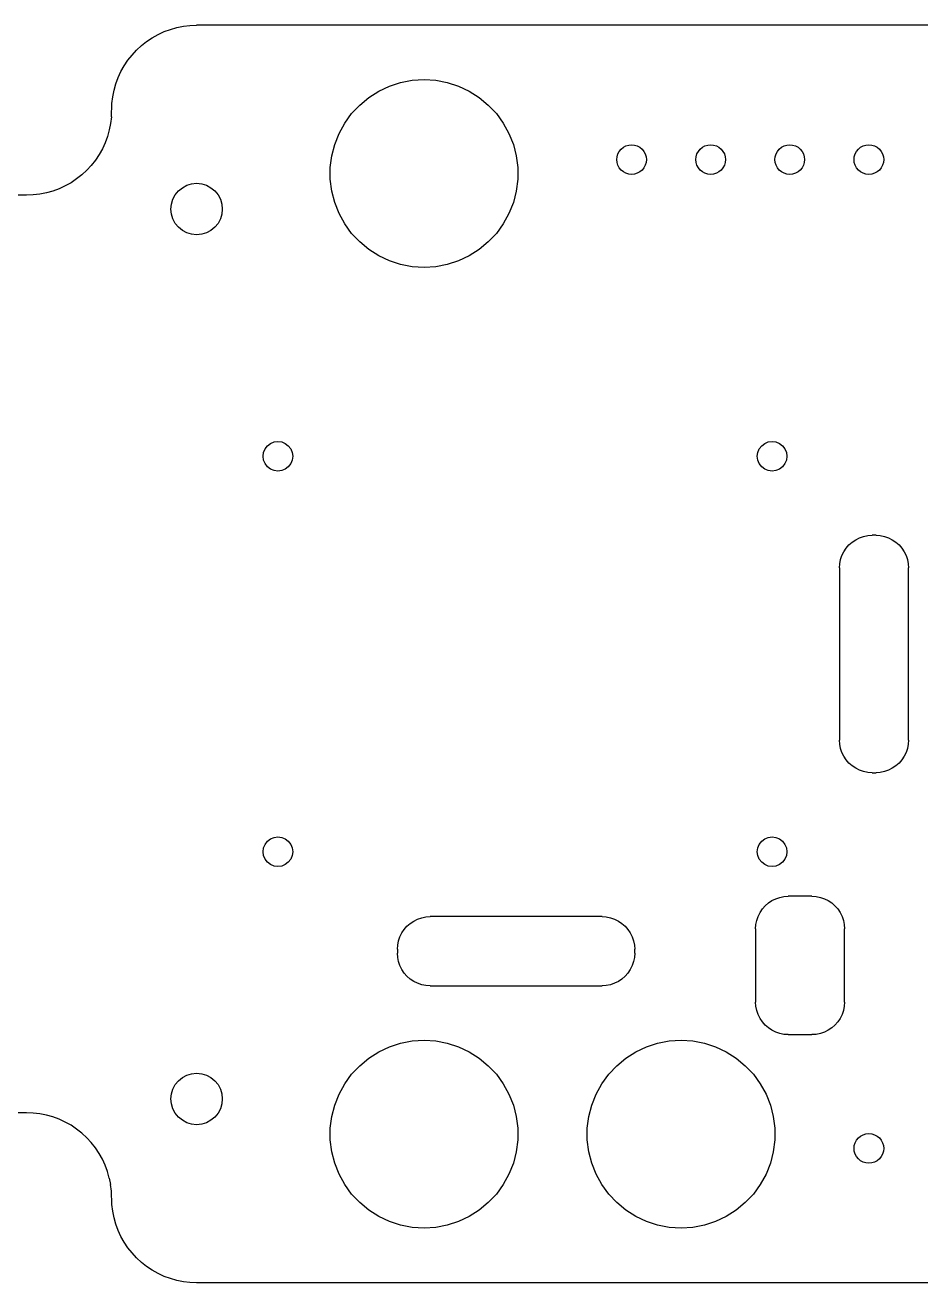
# Model space of a CAD drawing. Extents: x -207 to 207, y -72 to 72.
# Drawn here: x -100.4 to 2.6, y -72.3 to 72.3 of the extents above; entities that cross this region are included whole.
import ezdxf

# ---------------------------------------------------------------- set-up
doc = ezdxf.new("R2010")
doc.units = 0
doc.layers.get('0').update_dxf_attribs({"linetype": 'CONTINUOUS'})

msp = doc.modelspace()

# ---------------------------------------------------------------- linework, layer by layer
for p, q in [((-81.46, 72.25), (-80.69, 72.28)), ((82.96, 72.28), (-80.69, 72.28)), ((-86.44, 70.41), (-85.8, 70.84)), ((-85.8, 70.84), (-85.13, 71.22)), ((-85.13, 71.22), (-84.43, 71.54)), ((-84.43, 71.54), (-83.71, 71.8)), ((-83.71, 71.8), (-82.97, 72.01)), ((-82.97, 72.01), (-82.22, 72.16)), ((-82.22, 72.16), (-81.46, 72.25)), ((-88.12, 68.85), (-87.6, 69.42)), ((-87.6, 69.42), (-87.04, 69.94)), ((-87.04, 69.94), (-86.44, 70.41)), ((-89.02, 67.61), (-88.6, 68.25)), ((-88.6, 68.25), (-88.12, 68.85)), ((-89.72, 66.25), (-89.4, 66.94)), ((-89.4, 66.94), (-89.02, 67.61)), ((-90.19, 64.79), (-89.99, 65.53)), ((-89.99, 65.53), (-89.72, 66.25)), ((-59.75, 64.69), (-58.53, 65.27)), ((-58.53, 65.27), (-57.24, 65.69)), ((-57.24, 65.69), (-55.9, 65.94)), ((-55.9, 65.94), (-54.55, 66.03)), ((-54.55, 66.03), (-53.2, 65.94)), ((-53.2, 65.94), (-51.87, 65.69)), ((-51.87, 65.69), (-50.58, 65.27)), ((-50.58, 65.27), (-49.35, 64.69)), ((-90.43, 63.27), (-90.34, 64.04)), ((-90.34, 64.04), (-90.19, 64.79)), ((-61.94, 63.1), (-60.9, 63.97)), ((-60.9, 63.97), (-59.75, 64.69)), ((-49.35, 64.69), (-48.21, 63.97)), ((-48.21, 63.97), (-47.16, 63.1)), ((-90.49, 61.74), (-90.43, 63.27)), ((-62.87, 62.12), (-61.94, 63.1)), ((-47.16, 63.1), (-46.23, 62.12)), ((-90.58, 60.98), (-90.73, 60.23)), ((-90.49, 61.74), (-90.58, 60.98)), ((-64.32, 59.83), (-63.67, 61.02)), ((-63.67, 61.02), (-62.87, 62.12)), ((-46.23, 62.12), (-45.44, 61.02)), ((-45.44, 61.02), (-44.78, 59.83)), ((-90.94, 59.49), (-91.21, 58.77)), ((-90.73, 60.23), (-90.94, 59.49)), ((-64.82, 58.57), (-64.32, 59.83)), ((-44.78, 59.83), (-44.28, 58.57)), ((-91.53, 58.07), (-91.9, 57.4)), ((-91.21, 58.77), (-91.53, 58.07)), ((-65.16, 57.26), (-64.82, 58.57)), ((-44.28, 58.57), (-43.95, 57.26)), ((-32.1, 57.77), (-31.89, 58.03)), ((-31.89, 58.03), (-31.63, 58.24)), ((-31.63, 58.24), (-31.34, 58.4)), ((-31.34, 58.4), (-31.02, 58.5)), ((-31.02, 58.5), (-30.69, 58.53)), ((-30.69, 58.53), (-30.35, 58.5)), ((-30.35, 58.5), (-30.03, 58.4)), ((-30.03, 58.4), (-29.74, 58.24)), ((-29.74, 58.24), (-29.48, 58.03)), ((-29.48, 58.03), (-29.27, 57.77)), ((-23.01, 57.77), (-22.8, 58.03)), ((-22.8, 58.03), (-22.54, 58.24)), ((-22.54, 58.24), (-22.25, 58.4)), ((-22.25, 58.4), (-21.93, 58.5)), ((-21.93, 58.5), (-21.59, 58.53)), ((-21.59, 58.53), (-21.26, 58.5)), ((-21.26, 58.5), (-20.94, 58.4)), ((-20.94, 58.4), (-20.65, 58.24)), ((-20.65, 58.24), (-20.39, 58.03)), ((-20.39, 58.03), (-20.18, 57.77)), ((-13.92, 57.77), (-13.71, 58.03)), ((-13.71, 58.03), (-13.45, 58.24)), ((-13.45, 58.24), (-13.15, 58.4)), ((-13.15, 58.4), (-12.83, 58.5)), ((-12.83, 58.5), (-12.5, 58.53)), ((-12.5, 58.53), (-12.17, 58.5)), ((-12.17, 58.5), (-11.85, 58.4)), ((-11.85, 58.4), (-11.55, 58.24)), ((-11.55, 58.24), (-11.3, 58.03)), ((-11.3, 58.03), (-11.08, 57.77)), ((-4.83, 57.77), (-4.61, 58.03)), ((-4.61, 58.03), (-4.36, 58.24)), ((-4.36, 58.24), (-4.06, 58.4)), ((-4.06, 58.4), (-3.74, 58.5)), ((-3.74, 58.5), (-3.41, 58.53)), ((-3.41, 58.53), (-3.08, 58.5)), ((-3.08, 58.5), (-2.76, 58.4)), ((-2.76, 58.4), (-2.46, 58.24)), ((-2.46, 58.24), (-2.2, 58.03)), ((-2.2, 58.03), (-1.99, 57.77)), ((-92.33, 56.76), (-92.81, 56.16)), ((-91.9, 57.4), (-92.33, 56.76)), ((-65.33, 55.91), (-65.16, 57.26)), ((-43.95, 57.26), (-43.78, 55.91)), ((-32.39, 56.82), (-32.36, 57.16)), ((-32.36, 56.49), (-32.39, 56.82)), ((-32.36, 57.16), (-32.26, 57.48)), ((-32.26, 56.17), (-32.36, 56.49)), ((-32.26, 57.48), (-32.1, 57.77)), ((-29.27, 57.77), (-29.11, 57.48)), ((-29.11, 57.48), (-29.01, 57.16)), ((-29.01, 56.49), (-29.11, 56.17)), ((-29.01, 57.16), (-28.98, 56.82)), ((-28.98, 56.82), (-29.01, 56.49)), ((-23.3, 56.82), (-23.27, 57.16)), ((-23.27, 56.49), (-23.3, 56.82)), ((-23.27, 57.16), (-23.17, 57.48)), ((-23.17, 56.17), (-23.27, 56.49)), ((-23.17, 57.48), (-23.01, 57.77)), ((-20.18, 57.77), (-20.02, 57.48)), ((-20.02, 57.48), (-19.92, 57.16)), ((-19.92, 56.49), (-20.02, 56.17)), ((-19.92, 57.16), (-19.89, 56.82)), ((-19.89, 56.82), (-19.92, 56.49)), ((-14.21, 56.82), (-14.17, 57.16)), ((-14.17, 56.49), (-14.21, 56.82)), ((-14.17, 57.16), (-14.08, 57.48)), ((-14.08, 56.17), (-14.17, 56.49)), ((-14.08, 57.48), (-13.92, 57.77)), ((-11.08, 57.77), (-10.93, 57.48)), ((-10.93, 57.48), (-10.83, 57.16)), ((-10.83, 56.49), (-10.93, 56.17)), ((-10.83, 57.16), (-10.8, 56.82)), ((-10.8, 56.82), (-10.83, 56.49)), ((-5.11, 56.82), (-5.08, 57.16)), ((-5.08, 56.49), (-5.11, 56.82)), ((-5.08, 57.16), (-4.98, 57.48)), ((-4.98, 56.17), (-5.08, 56.49)), ((-4.98, 57.48), (-4.83, 57.77)), ((-1.99, 57.77), (-1.83, 57.48)), ((-1.83, 57.48), (-1.74, 57.16)), ((-1.74, 56.49), (-1.83, 56.17)), ((-1.74, 57.16), (-1.7, 56.82)), ((-1.7, 56.82), (-1.74, 56.49)), ((-93.89, 55.07), (-94.49, 54.6)), ((-93.33, 55.6), (-93.89, 55.07)), ((-92.81, 56.16), (-93.33, 55.6)), ((-65.33, 54.56), (-65.33, 55.91)), ((-43.78, 55.91), (-43.78, 54.56)), ((-32.1, 55.88), (-32.26, 56.17)), ((-31.89, 55.62), (-32.1, 55.88)), ((-31.63, 55.41), (-31.89, 55.62)), ((-31.34, 55.25), (-31.63, 55.41)), ((-31.02, 55.15), (-31.34, 55.25)), ((-30.69, 55.12), (-31.02, 55.15)), ((-30.35, 55.15), (-30.69, 55.12)), ((-30.03, 55.25), (-30.35, 55.15)), ((-29.74, 55.41), (-30.03, 55.25)), ((-29.48, 55.62), (-29.74, 55.41)), ((-29.27, 55.88), (-29.48, 55.62)), ((-29.11, 56.17), (-29.27, 55.88)), ((-23.01, 55.88), (-23.17, 56.17)), ((-22.8, 55.62), (-23.01, 55.88)), ((-22.54, 55.41), (-22.8, 55.62)), ((-22.25, 55.25), (-22.54, 55.41)), ((-21.93, 55.15), (-22.25, 55.25)), ((-21.59, 55.12), (-21.93, 55.15)), ((-21.26, 55.15), (-21.59, 55.12)), ((-20.94, 55.25), (-21.26, 55.15)), ((-20.65, 55.41), (-20.94, 55.25)), ((-20.39, 55.62), (-20.65, 55.41)), ((-20.18, 55.88), (-20.39, 55.62)), ((-20.02, 56.17), (-20.18, 55.88)), ((-13.92, 55.88), (-14.08, 56.17)), ((-13.71, 55.62), (-13.92, 55.88)), ((-13.45, 55.41), (-13.71, 55.62)), ((-13.15, 55.25), (-13.45, 55.41)), ((-12.83, 55.15), (-13.15, 55.25)), ((-12.5, 55.12), (-12.83, 55.15)), ((-12.17, 55.15), (-12.5, 55.12)), ((-11.85, 55.25), (-12.17, 55.15)), ((-11.55, 55.41), (-11.85, 55.25)), ((-11.3, 55.62), (-11.55, 55.41)), ((-11.08, 55.88), (-11.3, 55.62)), ((-10.93, 56.17), (-11.08, 55.88)), ((-4.83, 55.88), (-4.98, 56.17)), ((-4.61, 55.62), (-4.83, 55.88)), ((-4.36, 55.41), (-4.61, 55.62)), ((-4.06, 55.25), (-4.36, 55.41)), ((-3.74, 55.15), (-4.06, 55.25)), ((-3.41, 55.12), (-3.74, 55.15)), ((-3.08, 55.15), (-3.41, 55.12)), ((-2.76, 55.25), (-3.08, 55.15)), ((-2.46, 55.41), (-2.76, 55.25)), ((-2.2, 55.62), (-2.46, 55.41)), ((-1.99, 55.88), (-2.2, 55.62)), ((-1.83, 56.17), (-1.99, 55.88)), ((-95.8, 53.8), (-96.5, 53.48)), ((-95.13, 54.17), (-95.8, 53.8)), ((-94.49, 54.6), (-95.13, 54.17)), ((-82.78, 53.23), (-82.33, 53.6)), ((-82.33, 53.6), (-81.82, 53.87)), ((-81.82, 53.87), (-81.27, 54.04)), ((-81.27, 54.04), (-80.69, 54.1)), ((-80.69, 54.1), (-80.11, 54.04)), ((-80.11, 54.04), (-79.56, 53.87)), ((-79.56, 53.87), (-79.05, 53.6)), ((-79.05, 53.6), (-78.6, 53.23)), ((-65.16, 53.21), (-65.33, 54.56)), ((-43.78, 54.56), (-43.95, 53.21)), ((-100.24, 52.73), (-200.02, 52.73)), ((-99.47, 52.76), (-100.24, 52.73)), ((-98.71, 52.85), (-99.47, 52.76)), ((-97.96, 53), (-98.71, 52.85)), ((-97.22, 53.21), (-97.96, 53)), ((-96.5, 53.48), (-97.22, 53.21)), ((-83.59, 51.72), (-83.42, 52.27)), ((-83.42, 52.27), (-83.15, 52.78)), ((-83.15, 52.78), (-82.78, 53.23)), ((-78.6, 53.23), (-78.23, 52.78)), ((-78.23, 52.78), (-77.96, 52.27)), ((-77.96, 52.27), (-77.79, 51.72)), ((-64.82, 51.9), (-65.16, 53.21)), ((-43.95, 53.21), (-44.28, 51.9)), ((-83.65, 51.14), (-83.59, 51.72)), ((-83.59, 50.57), (-83.65, 51.14)), ((-77.79, 51.72), (-77.74, 51.14)), ((-77.74, 51.14), (-77.79, 50.57)), ((-64.32, 50.64), (-64.82, 51.9)), ((-63.67, 49.45), (-64.32, 50.64)), ((-44.78, 50.64), (-45.44, 49.45)), ((-44.28, 51.9), (-44.78, 50.64)), ((-83.42, 50.01), (-83.59, 50.57)), ((-83.15, 49.5), (-83.42, 50.01)), ((-82.78, 49.05), (-83.15, 49.5)), ((-78.23, 49.5), (-78.6, 49.05)), ((-77.96, 50.01), (-78.23, 49.5)), ((-77.79, 50.57), (-77.96, 50.01)), ((-62.87, 48.35), (-63.67, 49.45)), ((-45.44, 49.45), (-46.23, 48.35)), ((-82.33, 48.69), (-82.78, 49.05)), ((-81.82, 48.41), (-82.33, 48.69)), ((-81.27, 48.24), (-81.82, 48.41)), ((-80.69, 48.19), (-81.27, 48.24)), ((-80.11, 48.24), (-80.69, 48.19)), ((-79.56, 48.41), (-80.11, 48.24)), ((-79.05, 48.69), (-79.56, 48.41)), ((-78.6, 49.05), (-79.05, 48.69)), ((-61.94, 47.36), (-62.87, 48.35)), ((-46.23, 48.35), (-47.16, 47.36)), ((-60.9, 46.5), (-61.94, 47.36)), ((-59.75, 45.77), (-60.9, 46.5)), ((-48.21, 46.5), (-49.35, 45.77)), ((-47.16, 47.36), (-48.21, 46.5)), ((-58.53, 45.19), (-59.75, 45.77)), ((-57.24, 44.78), (-58.53, 45.19)), ((-50.58, 45.19), (-51.87, 44.78)), ((-49.35, 45.77), (-50.58, 45.19)), ((-55.9, 44.52), (-57.24, 44.78)), ((-54.55, 44.44), (-55.9, 44.52)), ((-53.2, 44.52), (-54.55, 44.44)), ((-51.87, 44.78), (-53.2, 44.52)), ((-73.06, 22.73), (-73, 23.17)), ((-73, 23.17), (-72.83, 23.58)), ((-72.83, 23.58), (-72.56, 23.94)), ((-72.56, 23.94), (-72.21, 24.21)), ((-72.21, 24.21), (-71.79, 24.38)), ((-71.79, 24.38), (-71.35, 24.43)), ((-71.35, 24.43), (-70.91, 24.38)), ((-70.91, 24.38), (-70.5, 24.21)), ((-70.5, 24.21), (-70.15, 23.94)), ((-70.15, 23.94), (-69.88, 23.58)), ((-69.88, 23.58), (-69.71, 23.17)), ((-69.71, 23.17), (-69.65, 22.73)), ((-16.23, 22.73), (-16.18, 23.17)), ((-16.18, 23.17), (-16.01, 23.58)), ((-16.01, 23.58), (-15.73, 23.94)), ((-15.73, 23.94), (-15.38, 24.21)), ((-15.38, 24.21), (-14.97, 24.38)), ((-14.97, 24.38), (-14.53, 24.43)), ((-14.53, 24.43), (-14.09, 24.38)), ((-14.09, 24.38), (-13.68, 24.21)), ((-13.68, 24.21), (-13.32, 23.94)), ((-13.32, 23.94), (-13.05, 23.58)), ((-13.05, 23.58), (-12.88, 23.17)), ((-12.88, 23.17), (-12.82, 22.73)), ((-73, 22.29), (-73.06, 22.73)), ((-72.83, 21.88), (-73, 22.29)), ((-72.56, 21.52), (-72.83, 21.88)), ((-69.88, 21.88), (-70.15, 21.52)), ((-69.71, 22.29), (-69.88, 21.88)), ((-69.65, 22.73), (-69.71, 22.29)), ((-16.18, 22.29), (-16.23, 22.73)), ((-16.01, 21.88), (-16.18, 22.29)), ((-15.73, 21.52), (-16.01, 21.88)), ((-13.05, 21.88), (-13.32, 21.52)), ((-12.88, 22.29), (-13.05, 21.88)), ((-12.82, 22.73), (-12.88, 22.29)), ((-72.21, 21.25), (-72.56, 21.52)), ((-71.79, 21.08), (-72.21, 21.25)), ((-71.35, 21.03), (-71.79, 21.08)), ((-70.91, 21.08), (-71.35, 21.03)), ((-70.5, 21.25), (-70.91, 21.08)), ((-70.15, 21.52), (-70.5, 21.25)), ((-15.38, 21.25), (-15.73, 21.52)), ((-14.97, 21.08), (-15.38, 21.25)), ((-14.53, 21.03), (-14.97, 21.08)), ((-14.09, 21.08), (-14.53, 21.03)), ((-13.68, 21.25), (-14.09, 21.08)), ((-13.32, 21.52), (-13.68, 21.25)), ((-5.32, 12.86), (-4.91, 13.14)), ((-4.91, 13.14), (-4.47, 13.35)), ((-4.47, 13.35), (-4.01, 13.51)), ((-4.01, 13.51), (-3.53, 13.61)), ((-3.53, 13.61), (-3.04, 13.64)), ((-2.58, 13.64), (-3.04, 13.64)), ((-2.58, 13.64), (-2.1, 13.61)), ((-2.1, 13.61), (-1.61, 13.51)), ((-1.61, 13.51), (-1.15, 13.35)), ((-1.15, 13.35), (-0.71, 13.14)), ((-0.71, 13.14), (-0.3, 12.86)), ((-6.5, 11.32), (-6.29, 11.76)), ((-6.29, 11.76), (-6.01, 12.17)), ((-6.01, 12.17), (-5.69, 12.54)), ((-5.69, 12.54), (-5.32, 12.86)), ((-0.3, 12.86), (0.07, 12.54)), ((0.07, 12.54), (0.39, 12.17)), ((0.39, 12.17), (0.66, 11.76)), ((0.66, 11.76), (0.88, 11.32)), ((-6.79, 9.89), (-6.76, 10.38)), ((-6.76, 10.38), (-6.66, 10.86)), ((-6.66, 10.86), (-6.5, 11.32)), ((0.88, 11.32), (1.04, 10.86)), ((1.04, 10.86), (1.13, 10.38)), ((1.13, 10.38), (1.17, 9.89)), ((-6.79, 9.89), (-6.79, -9.89)), ((1.17, -9.89), (1.17, 9.89)), ((-6.76, -10.38), (-6.79, -9.89)), ((1.17, -9.89), (1.13, -10.38)), ((-6.66, -10.86), (-6.76, -10.38)), ((-6.5, -11.32), (-6.66, -10.86)), ((-6.29, -11.76), (-6.5, -11.32)), ((0.88, -11.32), (0.66, -11.76)), ((1.04, -10.86), (0.88, -11.32)), ((1.13, -10.38), (1.04, -10.86)), ((-6.01, -12.17), (-6.29, -11.76)), ((-5.69, -12.54), (-6.01, -12.17)), ((-5.32, -12.86), (-5.69, -12.54)), ((-4.91, -13.14), (-5.32, -12.86)), ((-0.3, -12.86), (-0.71, -13.14)), ((0.07, -12.54), (-0.3, -12.86)), ((0.39, -12.17), (0.07, -12.54)), ((0.66, -11.76), (0.39, -12.17)), ((-4.47, -13.35), (-4.91, -13.14)), ((-4.01, -13.51), (-4.47, -13.35)), ((-3.53, -13.61), (-4.01, -13.51)), ((-3.04, -13.64), (-3.53, -13.61)), ((-3.04, -13.64), (-2.58, -13.64)), ((-2.1, -13.61), (-2.58, -13.64)), ((-1.61, -13.51), (-2.1, -13.61)), ((-1.15, -13.35), (-1.61, -13.51)), ((-0.71, -13.14), (-1.15, -13.35)), ((-72.83, -21.88), (-72.56, -21.52)), ((-72.56, -21.52), (-72.21, -21.25)), ((-72.21, -21.25), (-71.79, -21.08)), ((-71.79, -21.08), (-71.35, -21.03)), ((-71.35, -21.03), (-70.91, -21.08)), ((-70.91, -21.08), (-70.5, -21.25)), ((-70.5, -21.25), (-70.15, -21.52)), ((-70.15, -21.52), (-69.88, -21.88)), ((-16.01, -21.88), (-15.73, -21.52)), ((-15.73, -21.52), (-15.38, -21.25)), ((-15.38, -21.25), (-14.97, -21.08)), ((-14.97, -21.08), (-14.53, -21.03)), ((-14.53, -21.03), (-14.09, -21.08)), ((-14.09, -21.08), (-13.68, -21.25)), ((-13.68, -21.25), (-13.32, -21.52)), ((-13.32, -21.52), (-13.05, -21.88)), ((-73.06, -22.73), (-73, -22.29)), ((-73, -23.17), (-73.06, -22.73)), ((-73, -22.29), (-72.83, -21.88)), ((-69.88, -21.88), (-69.71, -22.29)), ((-69.71, -22.29), (-69.65, -22.73)), ((-69.65, -22.73), (-69.71, -23.17)), ((-16.23, -22.73), (-16.18, -22.29)), ((-16.18, -23.17), (-16.23, -22.73)), ((-16.18, -22.29), (-16.01, -21.88)), ((-13.05, -21.88), (-12.88, -22.29)), ((-12.88, -22.29), (-12.82, -22.73)), ((-12.82, -22.73), (-12.88, -23.17)), ((-72.83, -23.58), (-73, -23.17)), ((-72.56, -23.94), (-72.83, -23.58)), ((-72.21, -24.21), (-72.56, -23.94)), ((-71.79, -24.38), (-72.21, -24.21)), ((-71.35, -24.43), (-71.79, -24.38)), ((-70.91, -24.38), (-71.35, -24.43)), ((-70.5, -24.21), (-70.91, -24.38)), ((-70.15, -23.94), (-70.5, -24.21)), ((-69.88, -23.58), (-70.15, -23.94)), ((-69.71, -23.17), (-69.88, -23.58)), ((-16.01, -23.58), (-16.18, -23.17)), ((-15.73, -23.94), (-16.01, -23.58)), ((-15.38, -24.21), (-15.73, -23.94)), ((-14.97, -24.38), (-15.38, -24.21)), ((-14.53, -24.43), (-14.97, -24.38)), ((-14.09, -24.38), (-14.53, -24.43)), ((-13.68, -24.21), (-14.09, -24.38)), ((-13.32, -23.94), (-13.68, -24.21)), ((-13.05, -23.58), (-13.32, -23.94)), ((-12.88, -23.17), (-13.05, -23.58)), ((-15.33, -28.94), (-14.96, -28.62)), ((-14.96, -28.62), (-14.55, -28.35)), ((-14.55, -28.35), (-14.11, -28.13)), ((-14.11, -28.13), (-13.65, -27.97)), ((-13.65, -27.97), (-13.17, -27.88)), ((-13.17, -27.88), (-12.68, -27.84)), ((-9.95, -27.84), (-12.68, -27.84)), ((-9.95, -27.84), (-9.46, -27.88)), ((-9.46, -27.88), (-8.98, -27.97)), ((-8.98, -27.97), (-8.51, -28.13)), ((-8.51, -28.13), (-8.07, -28.35)), ((-8.07, -28.35), (-7.67, -28.62)), ((-7.67, -28.62), (-7.3, -28.94)), ((-55.29, -30.47), (-54.82, -30.31)), ((-54.82, -30.31), (-54.34, -30.22)), ((-54.34, -30.22), (-53.85, -30.18)), ((-34.08, -30.18), (-53.85, -30.18)), ((-34.08, -30.18), (-33.59, -30.22)), ((-33.59, -30.22), (-33.11, -30.31)), ((-33.11, -30.31), (-32.64, -30.47)), ((-16.3, -30.62), (-16.14, -30.16)), ((-16.14, -30.16), (-15.92, -29.72)), ((-15.92, -29.72), (-15.65, -29.31)), ((-15.65, -29.31), (-15.33, -28.94)), ((-7.3, -28.94), (-6.97, -29.31)), ((-6.97, -29.31), (-6.7, -29.72)), ((-6.7, -29.72), (-6.48, -30.16)), ((-6.48, -30.16), (-6.33, -30.62)), ((-57.1, -32.06), (-56.83, -31.65)), ((-56.83, -31.65), (-56.51, -31.28)), ((-56.51, -31.28), (-56.14, -30.96)), ((-56.14, -30.96), (-55.73, -30.69)), ((-55.73, -30.69), (-55.29, -30.47)), ((-32.64, -30.47), (-32.2, -30.69)), ((-32.2, -30.69), (-31.8, -30.96)), ((-31.8, -30.96), (-31.43, -31.28)), ((-31.43, -31.28), (-31.1, -31.65)), ((-31.1, -31.65), (-30.83, -32.06)), ((-16.43, -31.59), (-16.4, -31.1)), ((-16.43, -31.59), (-16.43, -40)), ((-16.4, -31.1), (-16.3, -30.62)), ((-6.33, -30.62), (-6.23, -31.1)), ((-6.23, -31.1), (-6.2, -31.59)), ((-6.2, -40), (-6.2, -31.59)), ((-57.57, -33.45), (-57.48, -32.96)), ((-57.48, -32.96), (-57.32, -32.5)), ((-57.32, -32.5), (-57.1, -32.06)), ((-30.83, -32.06), (-30.61, -32.5)), ((-30.61, -32.5), (-30.46, -32.96)), ((-30.46, -32.96), (-30.36, -33.45)), ((-57.6, -33.93), (-57.57, -33.45)), ((-57.6, -33.93), (-57.6, -34.39)), ((-57.57, -34.88), (-57.6, -34.39)), ((-30.36, -33.45), (-30.33, -33.93)), ((-30.33, -34.39), (-30.36, -34.88)), ((-30.33, -34.39), (-30.33, -33.93)), ((-57.48, -35.36), (-57.57, -34.88)), ((-57.32, -35.82), (-57.48, -35.36)), ((-57.1, -36.26), (-57.32, -35.82)), ((-30.61, -35.82), (-30.83, -36.26)), ((-30.46, -35.36), (-30.61, -35.82)), ((-30.36, -34.88), (-30.46, -35.36)), ((-56.83, -36.67), (-57.1, -36.26)), ((-56.51, -37.04), (-56.83, -36.67)), ((-56.14, -37.36), (-56.51, -37.04)), ((-55.73, -37.64), (-56.14, -37.36)), ((-31.8, -37.36), (-32.2, -37.64)), ((-31.43, -37.04), (-31.8, -37.36)), ((-31.1, -36.67), (-31.43, -37.04)), ((-30.83, -36.26), (-31.1, -36.67)), ((-55.29, -37.85), (-55.73, -37.64)), ((-54.82, -38.01), (-55.29, -37.85)), ((-54.34, -38.11), (-54.82, -38.01)), ((-53.85, -38.14), (-54.34, -38.11)), ((-53.85, -38.14), (-34.08, -38.14)), ((-33.59, -38.11), (-34.08, -38.14)), ((-33.11, -38.01), (-33.59, -38.11)), ((-32.64, -37.85), (-33.11, -38.01)), ((-32.2, -37.64), (-32.64, -37.85)), ((-16.4, -40.49), (-16.43, -40)), ((-6.2, -40), (-6.23, -40.49)), ((-16.3, -40.98), (-16.4, -40.49)), ((-16.14, -41.44), (-16.3, -40.98)), ((-15.92, -41.88), (-16.14, -41.44)), ((-15.65, -42.29), (-15.92, -41.88)), ((-6.7, -41.88), (-6.97, -42.29)), ((-6.48, -41.44), (-6.7, -41.88)), ((-6.33, -40.98), (-6.48, -41.44)), ((-6.23, -40.49), (-6.33, -40.98)), ((-15.33, -42.66), (-15.65, -42.29)), ((-14.96, -42.98), (-15.33, -42.66)), ((-14.55, -43.25), (-14.96, -42.98)), ((-14.11, -43.47), (-14.55, -43.25)), ((-8.07, -43.25), (-8.51, -43.47)), ((-7.67, -42.98), (-8.07, -43.25)), ((-7.3, -42.66), (-7.67, -42.98)), ((-6.97, -42.29), (-7.3, -42.66)), ((-58.53, -45.15), (-57.24, -44.73)), ((-57.24, -44.73), (-55.9, -44.48)), ((-55.9, -44.48), (-54.55, -44.39)), ((-54.55, -44.39), (-53.2, -44.48)), ((-53.2, -44.48), (-51.87, -44.73)), ((-51.87, -44.73), (-50.58, -45.15)), ((-28.98, -45.15), (-27.69, -44.73)), ((-27.69, -44.73), (-26.36, -44.48)), ((-26.36, -44.48), (-25, -44.39)), ((-25, -44.39), (-23.65, -44.48)), ((-23.65, -44.48), (-22.32, -44.73)), ((-22.32, -44.73), (-21.03, -45.15)), ((-13.65, -43.63), (-14.11, -43.47)), ((-13.17, -43.72), (-13.65, -43.63)), ((-12.68, -43.75), (-13.17, -43.72)), ((-12.68, -43.75), (-9.95, -43.75)), ((-9.46, -43.72), (-9.95, -43.75)), ((-8.98, -43.63), (-9.46, -43.72)), ((-8.51, -43.47), (-8.98, -43.63)), ((-60.9, -46.45), (-59.75, -45.73)), ((-59.75, -45.73), (-58.53, -45.15)), ((-50.58, -45.15), (-49.35, -45.73)), ((-49.35, -45.73), (-48.21, -46.45)), ((-31.35, -46.45), (-30.2, -45.73)), ((-30.2, -45.73), (-28.98, -45.15)), ((-21.03, -45.15), (-19.8, -45.73)), ((-19.8, -45.73), (-18.66, -46.45)), ((-62.87, -48.3), (-61.94, -47.32)), ((-61.94, -47.32), (-60.9, -46.45)), ((-48.21, -46.45), (-47.16, -47.32)), ((-47.16, -47.32), (-46.23, -48.3)), ((-33.32, -48.3), (-32.39, -47.32)), ((-32.39, -47.32), (-31.35, -46.45)), ((-18.66, -46.45), (-17.61, -47.32)), ((-17.61, -47.32), (-16.68, -48.3)), ((-83.15, -49.5), (-82.78, -49.05)), ((-82.78, -49.05), (-82.33, -48.69)), ((-82.33, -48.69), (-81.82, -48.41)), ((-81.82, -48.41), (-81.27, -48.24)), ((-81.27, -48.24), (-80.69, -48.19)), ((-80.69, -48.19), (-80.11, -48.24)), ((-80.11, -48.24), (-79.56, -48.41)), ((-79.56, -48.41), (-79.05, -48.69)), ((-79.05, -48.69), (-78.6, -49.05)), ((-78.6, -49.05), (-78.23, -49.5)), ((-63.67, -49.4), (-62.87, -48.3)), ((-46.23, -48.3), (-45.44, -49.4)), ((-34.12, -49.4), (-33.32, -48.3)), ((-16.68, -48.3), (-15.89, -49.4)), ((-83.65, -51.14), (-83.59, -50.57)), ((-83.59, -50.57), (-83.42, -50.01)), ((-83.42, -50.01), (-83.15, -49.5)), ((-78.23, -49.5), (-77.96, -50.01)), ((-77.96, -50.01), (-77.79, -50.57)), ((-77.79, -50.57), (-77.74, -51.14)), ((-64.82, -51.85), (-64.32, -50.59)), ((-64.32, -50.59), (-63.67, -49.4)), ((-45.44, -49.4), (-44.78, -50.59)), ((-44.78, -50.59), (-44.28, -51.85)), ((-35.27, -51.85), (-34.77, -50.59)), ((-34.77, -50.59), (-34.12, -49.4)), ((-15.89, -49.4), (-15.23, -50.59)), ((-15.23, -50.59), (-14.73, -51.85)), ((-83.59, -51.72), (-83.65, -51.14)), ((-83.42, -52.27), (-83.59, -51.72)), ((-77.79, -51.72), (-77.96, -52.27)), ((-77.74, -51.14), (-77.79, -51.72)), ((-65.16, -53.16), (-64.82, -51.85)), ((-44.28, -51.85), (-43.95, -53.16)), ((-35.61, -53.16), (-35.27, -51.85)), ((-14.73, -51.85), (-14.4, -53.16)), ((-100.24, -52.73), (-200.02, -52.73)), ((-99.47, -52.76), (-100.24, -52.73)), ((-98.71, -52.85), (-99.47, -52.76)), ((-97.96, -53), (-98.71, -52.85)), ((-97.22, -53.21), (-97.96, -53)), ((-96.5, -53.48), (-97.22, -53.21)), ((-95.8, -53.8), (-96.5, -53.48)), ((-83.15, -52.78), (-83.42, -52.27)), ((-82.78, -53.23), (-83.15, -52.78)), ((-82.33, -53.6), (-82.78, -53.23)), ((-78.6, -53.23), (-79.05, -53.6)), ((-78.23, -52.78), (-78.6, -53.23)), ((-77.96, -52.27), (-78.23, -52.78)), ((-65.33, -54.51), (-65.16, -53.16)), ((-43.95, -53.16), (-43.78, -54.51)), ((-35.78, -54.51), (-35.61, -53.16)), ((-14.4, -53.16), (-14.23, -54.51)), ((-95.13, -54.17), (-95.8, -53.8)), ((-94.49, -54.6), (-95.13, -54.17)), ((-93.89, -55.07), (-94.49, -54.6)), ((-81.82, -53.87), (-82.33, -53.6)), ((-81.27, -54.04), (-81.82, -53.87)), ((-80.69, -54.1), (-81.27, -54.04)), ((-80.11, -54.04), (-80.69, -54.1)), ((-79.56, -53.87), (-80.11, -54.04)), ((-79.05, -53.6), (-79.56, -53.87)), ((-65.33, -55.86), (-65.33, -54.51)), ((-43.78, -54.51), (-43.78, -55.86)), ((-35.78, -55.86), (-35.78, -54.51)), ((-14.23, -54.51), (-14.23, -55.86)), ((-93.33, -55.6), (-93.89, -55.07)), ((-92.81, -56.16), (-93.33, -55.6)), ((-92.33, -56.76), (-92.81, -56.16)), ((-65.16, -57.21), (-65.33, -55.86)), ((-43.78, -55.86), (-43.95, -57.21)), ((-35.61, -57.21), (-35.78, -55.86)), ((-14.23, -55.86), (-14.4, -57.21)), ((-5.08, -56.49), (-4.98, -56.17)), ((-4.98, -56.17), (-4.83, -55.88)), ((-4.83, -55.88), (-4.61, -55.62)), ((-4.61, -55.62), (-4.36, -55.41)), ((-4.36, -55.41), (-4.06, -55.25)), ((-4.06, -55.25), (-3.74, -55.15)), ((-3.74, -55.15), (-3.41, -55.12)), ((-3.41, -55.12), (-3.08, -55.15)), ((-3.08, -55.15), (-2.76, -55.25)), ((-2.76, -55.25), (-2.46, -55.41)), ((-2.46, -55.41), (-2.2, -55.62)), ((-2.2, -55.62), (-1.99, -55.88)), ((-1.99, -55.88), (-1.83, -56.17)), ((-1.83, -56.17), (-1.74, -56.49)), ((-91.9, -57.4), (-92.33, -56.76)), ((-91.53, -58.07), (-91.9, -57.4)), ((-64.82, -58.52), (-65.16, -57.21)), ((-43.95, -57.21), (-44.28, -58.52)), ((-35.27, -58.52), (-35.61, -57.21)), ((-14.4, -57.21), (-14.73, -58.52)), ((-5.11, -56.82), (-5.08, -56.49)), ((-5.08, -57.16), (-5.11, -56.82)), ((-4.98, -57.48), (-5.08, -57.16)), ((-4.83, -57.77), (-4.98, -57.48)), ((-4.61, -58.03), (-4.83, -57.77)), ((-1.99, -57.77), (-2.2, -58.03)), ((-1.83, -57.48), (-1.99, -57.77)), ((-1.74, -57.16), (-1.83, -57.48)), ((-1.74, -56.49), (-1.7, -56.82)), ((-1.7, -56.82), (-1.74, -57.16)), ((-91.21, -58.77), (-91.53, -58.07)), ((-90.94, -59.49), (-91.21, -58.77)), ((-64.32, -59.78), (-64.82, -58.52)), ((-44.28, -58.52), (-44.78, -59.78)), ((-34.77, -59.78), (-35.27, -58.52)), ((-14.73, -58.52), (-15.23, -59.78)), ((-4.36, -58.24), (-4.61, -58.03)), ((-4.06, -58.4), (-4.36, -58.24)), ((-3.74, -58.5), (-4.06, -58.4)), ((-3.41, -58.53), (-3.74, -58.5)), ((-3.08, -58.5), (-3.41, -58.53)), ((-2.76, -58.4), (-3.08, -58.5)), ((-2.46, -58.24), (-2.76, -58.4)), ((-2.2, -58.03), (-2.46, -58.24)), ((-90.73, -60.23), (-90.94, -59.49)), ((-90.73, -60.23), (-90.58, -60.98)), ((-63.67, -60.97), (-64.32, -59.78)), ((-44.78, -59.78), (-45.44, -60.97)), ((-34.12, -60.97), (-34.77, -59.78)), ((-15.23, -59.78), (-15.89, -60.97)), ((-90.49, -61.74), (-90.58, -60.98)), ((-90.43, -63.27), (-90.49, -61.74)), ((-62.87, -62.07), (-63.67, -60.97)), ((-61.94, -63.06), (-62.87, -62.07)), ((-46.23, -62.07), (-47.16, -63.06)), ((-45.44, -60.97), (-46.23, -62.07)), ((-33.32, -62.07), (-34.12, -60.97)), ((-32.39, -63.06), (-33.32, -62.07)), ((-16.68, -62.07), (-17.61, -63.06)), ((-15.89, -60.97), (-16.68, -62.07)), ((-90.34, -64.04), (-90.43, -63.27)), ((-60.9, -63.92), (-61.94, -63.06)), ((-47.16, -63.06), (-48.21, -63.92)), ((-31.35, -63.92), (-32.39, -63.06)), ((-17.61, -63.06), (-18.66, -63.92)), ((-90.19, -64.79), (-90.34, -64.04)), ((-89.99, -65.53), (-90.19, -64.79)), ((-59.75, -64.65), (-60.9, -63.92)), ((-58.53, -65.23), (-59.75, -64.65)), ((-49.35, -64.65), (-50.58, -65.23)), ((-48.21, -63.92), (-49.35, -64.65)), ((-30.2, -64.65), (-31.35, -63.92)), ((-28.98, -65.23), (-30.2, -64.65)), ((-19.8, -64.65), (-21.03, -65.23)), ((-18.66, -63.92), (-19.8, -64.65)), ((-89.72, -66.25), (-89.99, -65.53)), ((-89.4, -66.94), (-89.72, -66.25)), ((-57.24, -65.64), (-58.53, -65.23)), ((-55.9, -65.9), (-57.24, -65.64)), ((-54.55, -65.98), (-55.9, -65.9)), ((-53.2, -65.9), (-54.55, -65.98)), ((-51.87, -65.64), (-53.2, -65.9)), ((-50.58, -65.23), (-51.87, -65.64)), ((-27.69, -65.64), (-28.98, -65.23)), ((-26.36, -65.9), (-27.69, -65.64)), ((-25, -65.98), (-26.36, -65.9)), ((-23.65, -65.9), (-25, -65.98)), ((-22.32, -65.64), (-23.65, -65.9)), ((-21.03, -65.23), (-22.32, -65.64)), ((-89.02, -67.61), (-89.4, -66.94)), ((-88.6, -68.25), (-89.02, -67.61)), ((-88.12, -68.85), (-88.6, -68.25)), ((-87.6, -69.42), (-88.12, -68.85)), ((-87.04, -69.94), (-87.6, -69.42)), ((-86.44, -70.41), (-87.04, -69.94)), ((-85.8, -70.84), (-86.44, -70.41)), ((-85.13, -71.22), (-85.8, -70.84)), ((-84.43, -71.54), (-85.13, -71.22)), ((-83.71, -71.8), (-84.43, -71.54)), ((-82.97, -72.01), (-83.71, -71.8)), ((-82.22, -72.16), (-82.97, -72.01)), ((-81.46, -72.25), (-82.22, -72.16)), ((-80.69, -72.28), (-81.46, -72.25)), ((82.96, -72.28), (-80.69, -72.28))]:
    msp.add_line(p, q)

doc.saveas('drawing.dxf')
